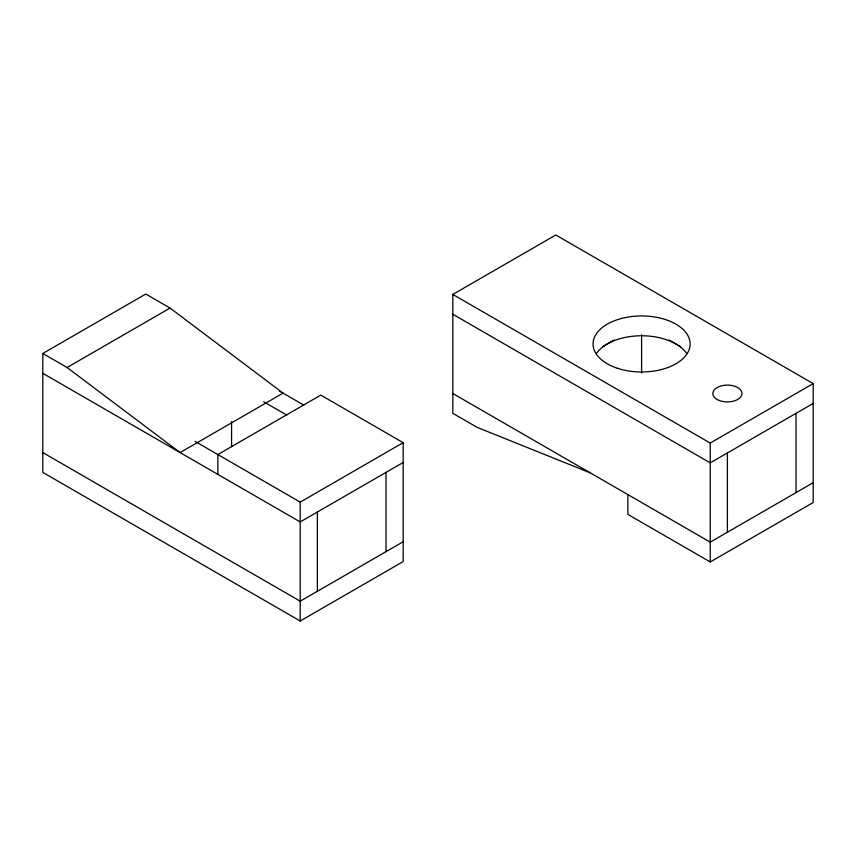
<?xml version="1.0" encoding="UTF-8"?>
<svg xmlns="http://www.w3.org/2000/svg" width="856" height="856" viewBox="0 0 856 856"><rect width="100%" height="100%" fill="white"/><g stroke="black" fill="none" stroke-linecap="round" stroke-linejoin="round"><path stroke-width="1.28" d="M42.8 353.496L145.766 294.047L170.044 308.064L283.058 393.129L180.092 452.578L67.078 367.513L42.8 353.496L42.8 472.394L300.21 621.007L403.176 561.568L403.176 442.67L320.807 395.108L217.841 454.557L217.841 474.374M67.078 367.513L170.044 308.064M590.105 472.78L477.102 427.347L452.824 413.33L452.824 294.432L555.79 234.993L813.2 383.606L813.2 502.504L710.234 561.953L627.865 514.392L627.865 494.575M195.018 441.386L300.21 502.119L403.176 442.67M602.688 346.616L614.137 340.014M403.176 462.486L300.21 521.935L42.8 373.312M403.176 541.752L300.21 601.19L42.8 452.578M452.824 294.432L710.234 443.055L813.2 383.606M813.2 403.422L710.234 462.871L452.824 314.248M813.2 482.688L710.234 542.137L452.824 393.514M669.06 340.025L680.606 346.68M279.591 391.128L303.912 405.166M263.659 401.753L286.749 415.074M796.037 413.33L796.037 492.596M727.397 452.963L727.397 532.229M710.234 443.055L710.234 561.953M641.593 334.728L641.593 373.034M386.024 472.394L386.024 551.66M317.373 512.027L317.373 591.293M300.21 502.119L300.21 621.007M231.569 421.537L231.569 446.629M596.75 353.068A48.535 28.023 0 0 1 641.593 335.766A48.535 28.023 0 0 1 686.437 353.068M617.326 368.24A48.535 28.023 0 0 0 690.129 343.973A48.535 28.023 0 0 0 617.326 319.705A48.535 28.023 0 0 0 617.326 368.24M719.243 400.48A14.563 8.41 0 0 0 741.917 394.113A14.563 8.41 0 0 0 721.03 385.949A14.563 8.41 0 0 0 719.243 400.48"/></g></svg>
